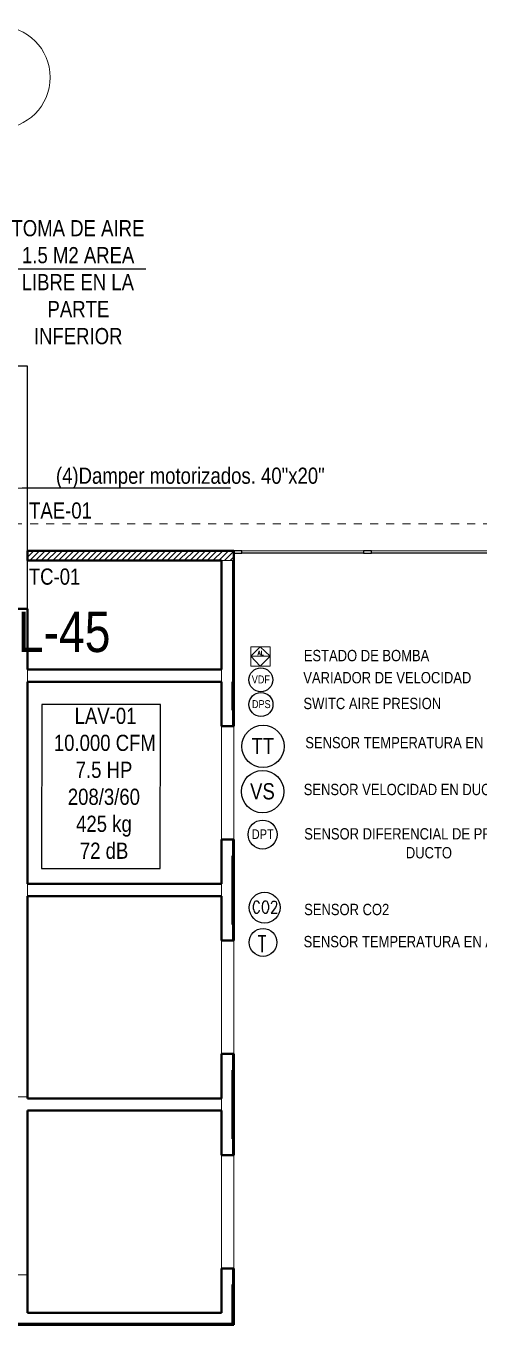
# Model space of a CAD drawing. Header units: inches. Extents: x -3 to 209, y -384 to 20.
# Drawn here: x 152.03 to 157.62, y 4.21 to 20.26 of the extents above; entities that cross this region are included whole.
import ezdxf
from ezdxf import colors
from ezdxf.entities.mleader import LeaderData, LeaderLine
from ezdxf.math import Vec2, Vec3

# ---------------------------------------------------------------- set-up
doc = ezdxf.new("R2010")
doc.units = ezdxf.units.IN
doc.header["$MEASUREMENT"] = 0
doc.linetypes.add('Grid Line 1_2_', pattern=[0.022225, 0.0127, -0.003175, 0.003175, -0.003175])
for name, color, linetype, lineweight in [('1-controlAA', 4, 'Continuous', 5), ('A-GLAZ-CURT', 253, 'Continuous', 9), ('A-GLAZ-CWMG', 253, 'Continuous', 9), ('A-WALL-PATT', 253, 'Continuous', 50), ('DET-INST', 3, 'Continuous', 5), ('HVAC -Textos Rejillas', 2, 'Continuous', 9), ('HVAC -Textos Suministro', 7, 'Continuous', 9), ('S-COLS', 6, 'Continuous', 13), ('S-GRID', 253, 'Continuous', 9), ('S-GRID-IDEN', 253, 'Continuous', 9), ('TUBO HVAC', 1, 'Continuous', 30), ('TX-INST', 250, 'Continuous', 5)]:
    doc.layers.add(name, color=color, linetype=linetype, lineweight=lineweight)
for name, color, linetype in [('A-WALL', 253, 'Continuous'), ('HVAC TEXTO CVV', 2, 'Continuous'), ('Hvac Textos', 7, 'Continuous'), ('HVAC-Equipos', 3, 'Continuous')]:
    doc.layers.add(name, color=color, linetype=linetype)
doc.styles.add('Arial Narrow', font='ARIALN.TTF', dxfattribs={"height": 0.00295})
doc.styles.add('ROMANS', font='romans.shx', dxfattribs={"width": 0.8})
doc.styles.get("Standard").update_dxf_attribs({"font": 'arial.ttf'})

# ---------------------------------------------------------------- blocks, each defined once
blk = doc.blocks.new('Grid - Grid Head - Circle-50561-PLANTA COMUNICACIONES PISO 3 - Dependiente 1')
at = {"layer": 'S-GRID-IDEN', "linetype": 'ByBlock', "lineweight": -2}
blk.add_circle((0, 0), 0.00635, dxfattribs=at)
blk = doc.blocks.new('Termostato 1')
at = {"linetype": 'ByBlock', "lineweight": -2}
blk.add_circle((725.333, -473.718), 0.172, dxfattribs=at)
at = {"linetype": 'ByBlock', "lineweight": -2, "insert": (725.414, -473.651, -2.384), "char_height": 0.2, "width": 2.87595, "attachment_point": 1, "rotation": 270, "style": 'ROMANS'}
blk.add_mtext('T', dxfattribs=at)
blk = doc.blocks.new('CO2')
at = {"linetype": 'ByBlock', "lineweight": -2}
blk.add_circle((-74869.314, 50750.37), 0.191, dxfattribs=at)
at = {"linetype": 'ByBlock', "lineweight": -2, "insert": (-74869.469, 50750.451, -2.384), "char_height": 0.15, "width": 2.87595, "attachment_point": 1, "rotation": 0, "style": 'ROMANS'}
blk.add_mtext('CO2', dxfattribs=at)

msp = doc.modelspace()

# ---------------------------------------------------------------- linework, layer by layer
at = {"layer": '1-controlAA', "flags": 128}
msp.add_lwpolyline([(155.042, 12.591), (154.803, 12.591), (154.803, 12.352), (155.042, 12.352)], close=True, dxfattribs=at)
msp.add_lwpolyline([(155.042, 12.591), (154.803, 12.591), (154.803, 12.352), (155.042, 12.352)], close=True, dxfattribs=at)
at = {"layer": 'A-GLAZ-CURT', "lineweight": 18}
for p, q in [((156.195, 13.774), (154.694, 13.774)), ((154.694, 13.774), (154.694, 13.749)), ((154.694, 13.749), (156.195, 13.749)), ((156.195, 13.749), (156.195, 13.774)), ((157.847, 13.774), (156.295, 13.774)), ((156.295, 13.774), (156.295, 13.749)), ((156.295, 13.749), (157.847, 13.749))]:
    msp.add_line(p, q, dxfattribs=at)
at = {"layer": 'A-GLAZ-CWMG', "lineweight": 25}
for p, q in [((154.694, 13.777), (154.594, 13.777)), ((154.594, 13.777), (154.594, 13.747)), ((154.594, 13.747), (154.694, 13.747)), ((154.694, 13.747), (154.694, 13.777))]:
    msp.add_line(p, q, dxfattribs=at)
at = {"layer": 'A-GLAZ-CWMG'}
for p, q in [((154.694, 13.777), (156.195, 13.777)), ((156.195, 13.747), (154.694, 13.747)), ((156.295, 13.777), (157.847, 13.777)), ((157.847, 13.747), (156.295, 13.747))]:
    msp.add_line(p, q, dxfattribs=at)
at = {"layer": 'A-GLAZ-CWMG', "lineweight": 25, "extrusion": (0, 0, -1)}
for p, q in [((156.295, 13.777), (156.195, 13.777)), ((156.195, 13.777), (156.195, 13.747)), ((156.195, 13.747), (156.295, 13.747)), ((156.295, 13.747), (156.295, 13.777))]:
    msp.add_line(p, q, dxfattribs=at)
at = {"layer": 'A-WALL', "lineweight": 50}
for p, q in [((154.594, 13.777), (152.044, 13.777)), ((152.044, 13.777), (152.044, 13.657)), ((152.044, 13.657), (154.444, 13.657)), ((154.444, 13.657), (154.444, 12.308)), ((154.594, 13.657), (154.594, 13.777)), ((154.594, 11.808), (154.594, 13.657)), ((152.044, 13.058), (151.909, 13.058)), ((152.044, 12.308), (152.044, 13.058)), ((154.444, 12.308), (152.044, 12.308)), ((152.044, 9.658), (152.044, 12.158)), ((152.044, 12.158), (154.444, 12.158)), ((154.444, 12.158), (154.444, 11.608)), ((154.579, 11.808), (154.579, 12.158)), ((154.579, 12.158), (154.579, 11.808)), ((154.594, 11.608), (154.594, 11.808)), ((154.444, 11.608), (154.579, 11.608)), ((154.579, 11.608), (154.594, 11.608)), ((154.444, 10.208), (154.444, 9.658)), ((154.579, 10.208), (154.444, 10.208)), ((154.594, 10.208), (154.579, 10.208)), ((154.594, 10.008), (154.594, 10.208)), ((154.579, 9.158), (154.579, 10.008)), ((154.579, 10.008), (154.579, 9.158)), ((154.594, 9.158), (154.594, 10.008)), ((154.444, 9.658), (152.044, 9.658)), ((152.044, 7.133), (152.044, 9.508)), ((152.044, 9.508), (154.444, 9.508)), ((154.444, 9.508), (154.444, 8.958)), ((154.594, 8.958), (154.594, 9.158)), ((154.444, 8.958), (154.579, 8.958)), ((154.579, 8.958), (154.594, 8.958)), ((154.444, 7.558), (154.444, 7.008)), ((154.579, 7.558), (154.444, 7.558)), ((154.594, 7.558), (154.579, 7.558)), ((154.594, 7.358), (154.594, 7.558)), ((154.579, 6.508), (154.579, 7.358)), ((154.579, 7.358), (154.579, 6.508)), ((154.594, 6.508), (154.594, 7.358)), ((152.044, 7.028), (152.044, 7.133)), ((152.044, 7.008), (152.044, 7.028)), ((154.444, 7.008), (152.044, 7.008)), ((152.044, 6.858), (154.444, 6.858)), ((152.044, 4.828), (152.044, 6.858)), ((154.444, 6.858), (154.444, 6.308)), ((154.594, 6.308), (154.594, 6.508)), ((154.444, 6.308), (154.579, 6.308)), ((154.579, 6.308), (154.594, 6.308)), ((152.044, 4.723), (152.044, 4.828)), ((154.444, 4.908), (154.444, 4.358)), ((154.579, 4.908), (154.444, 4.908)), ((154.594, 4.908), (154.579, 4.908)), ((154.594, 4.708), (154.594, 4.908)), ((152.044, 4.358), (152.044, 4.723)), ((154.579, 4.358), (154.579, 4.708)), ((154.579, 4.708), (154.579, 4.223)), ((154.594, 4.208), (154.594, 4.708)), ((154.444, 4.358), (152.044, 4.358)), ((154.579, 4.223), (154.579, 4.358)), ((151.894, 4.208), (154.579, 4.208)), ((151.909, 4.223), (152.044, 4.223)), ((154.579, 4.223), (151.909, 4.223)), ((152.044, 4.223), (154.579, 4.223)), ((154.579, 4.208), (154.594, 4.208))]:
    msp.add_line(p, q, dxfattribs=at)
at = {"layer": 'A-WALL', "lineweight": 18}
for p, q in [((154.579, 13.657), (154.444, 13.657)), ((154.579, 12.158), (154.579, 13.657)), ((154.594, 13.657), (154.579, 13.657)), ((154.579, 13.657), (154.579, 12.158)), ((152.044, 12.308), (152.044, 12.158)), ((154.444, 12.158), (154.444, 12.308)), ((154.579, 11.608), (154.579, 11.808)), ((154.579, 11.808), (154.594, 11.808)), ((154.594, 11.808), (154.579, 11.808)), ((154.579, 11.808), (154.579, 11.608)), ((154.444, 10.208), (154.444, 11.608)), ((154.594, 11.608), (154.594, 10.208)), ((154.579, 10.008), (154.579, 10.208)), ((154.579, 10.208), (154.579, 10.008)), ((154.594, 10.008), (154.579, 10.008)), ((154.579, 10.008), (154.594, 10.008)), ((152.044, 9.658), (152.044, 9.508)), ((154.444, 9.508), (154.444, 9.658)), ((154.579, 8.958), (154.579, 9.158)), ((154.579, 9.158), (154.594, 9.158)), ((154.594, 9.158), (154.579, 9.158)), ((154.579, 9.158), (154.579, 8.958)), ((154.444, 7.558), (154.444, 8.958)), ((154.594, 8.958), (154.594, 7.558)), ((154.579, 7.358), (154.579, 7.558)), ((154.579, 7.558), (154.579, 7.358)), ((154.594, 7.358), (154.579, 7.358)), ((154.579, 7.358), (154.594, 7.358)), ((152.044, 7.028), (151.894, 7.028)), ((154.444, 6.858), (154.444, 7.008)), ((154.579, 6.308), (154.579, 6.508)), ((154.579, 6.508), (154.594, 6.508)), ((154.579, 6.508), (154.579, 6.308)), ((154.594, 6.508), (154.579, 6.508)), ((154.444, 4.908), (154.444, 6.308)), ((154.594, 6.308), (154.594, 4.908)), ((151.894, 4.828), (152.044, 4.828)), ((154.579, 4.708), (154.579, 4.908)), ((154.579, 4.908), (154.579, 4.708)), ((154.594, 4.708), (154.579, 4.708)), ((154.579, 4.708), (154.594, 4.708))]:
    msp.add_line(p, q, dxfattribs=at)
at = {"layer": 'A-WALL-PATT', "linetype": 'Continuous', "lineweight": 9}
for p, q in [((152.044, 13.768), (152.053, 13.777)), ((152.044, 13.697), (152.123, 13.777)), ((152.074, 13.657), (152.194, 13.777)), ((152.145, 13.657), (152.265, 13.777)), ((152.215, 13.657), (152.335, 13.777)), ((152.286, 13.657), (152.406, 13.777)), ((152.357, 13.657), (152.477, 13.777)), ((152.428, 13.657), (152.548, 13.777)), ((152.498, 13.657), (152.618, 13.777)), ((152.569, 13.657), (152.689, 13.777)), ((152.64, 13.657), (152.76, 13.777)), ((152.71, 13.657), (152.83, 13.777)), ((152.781, 13.657), (152.901, 13.777)), ((152.852, 13.657), (152.972, 13.777)), ((152.923, 13.657), (153.043, 13.777)), ((152.993, 13.657), (153.113, 13.777)), ((153.064, 13.657), (153.184, 13.777)), ((153.135, 13.657), (153.255, 13.777)), ((153.205, 13.657), (153.325, 13.777)), ((153.276, 13.657), (153.396, 13.777)), ((153.347, 13.657), (153.467, 13.777)), ((153.418, 13.657), (153.538, 13.777)), ((153.488, 13.657), (153.608, 13.777)), ((153.559, 13.657), (153.679, 13.777)), ((153.63, 13.657), (153.75, 13.777)), ((153.7, 13.657), (153.82, 13.777)), ((153.771, 13.657), (153.891, 13.777)), ((153.842, 13.657), (153.962, 13.777)), ((153.913, 13.657), (154.033, 13.777)), ((153.983, 13.657), (154.103, 13.777)), ((154.054, 13.657), (154.174, 13.777)), ((154.125, 13.657), (154.245, 13.777)), ((154.195, 13.657), (154.315, 13.777)), ((154.266, 13.657), (154.386, 13.777)), ((154.337, 13.657), (154.457, 13.777)), ((154.408, 13.657), (154.528, 13.777)), ((154.478, 13.657), (154.594, 13.772)), ((154.549, 13.657), (154.594, 13.702)), ((154.579, 13.616), (154.594, 13.631)), ((154.579, 13.545), (154.594, 13.56)), ((154.579, 13.474), (154.594, 13.489)), ((154.579, 13.404), (154.594, 13.419)), ((154.579, 13.333), (154.594, 13.348)), ((154.579, 13.262), (154.594, 13.277)), ((154.579, 13.192), (154.594, 13.207)), ((154.579, 13.121), (154.594, 13.136)), ((154.579, 13.05), (154.594, 13.065)), ((154.579, 12.979), (154.594, 12.994)), ((154.579, 12.909), (154.594, 12.924)), ((154.579, 12.838), (154.594, 12.853)), ((154.579, 12.767), (154.594, 12.782)), ((154.579, 12.697), (154.594, 12.712)), ((154.579, 12.626), (154.594, 12.641)), ((154.579, 12.555), (154.594, 12.57)), ((154.579, 12.485), (154.594, 12.5)), ((154.579, 12.414), (154.594, 12.429)), ((154.579, 12.343), (154.594, 12.358)), ((154.579, 12.272), (154.594, 12.287)), ((154.579, 12.202), (154.594, 12.217)), ((154.579, 12.131), (154.594, 12.146)), ((154.579, 12.06), (154.594, 12.075)), ((154.579, 11.99), (154.594, 12.005)), ((154.579, 11.919), (154.594, 11.934)), ((154.579, 11.848), (154.594, 11.863)), ((154.579, 11.777), (154.594, 11.792)), ((154.579, 11.707), (154.594, 11.722)), ((154.579, 11.636), (154.594, 11.651)), ((154.579, 10.151), (154.594, 10.166)), ((154.579, 10.08), (154.594, 10.095)), ((154.579, 10.01), (154.594, 10.025)), ((154.579, 9.939), (154.594, 9.954)), ((154.579, 9.868), (154.594, 9.883)), ((154.579, 9.798), (154.594, 9.813)), ((154.579, 9.727), (154.594, 9.742)), ((154.579, 9.656), (154.594, 9.671)), ((154.579, 9.585), (154.594, 9.6)), ((154.579, 9.515), (154.594, 9.53)), ((154.579, 9.444), (154.594, 9.459)), ((154.579, 9.373), (154.594, 9.388)), ((154.579, 9.303), (154.594, 9.318)), ((154.579, 9.232), (154.594, 9.247)), ((154.579, 9.161), (154.594, 9.176)), ((154.579, 9.09), (154.594, 9.105)), ((154.579, 9.02), (154.594, 9.035)), ((154.587, 8.958), (154.594, 8.964)), ((154.579, 7.535), (154.594, 7.55)), ((154.579, 7.464), (154.594, 7.479)), ((154.579, 7.393), (154.594, 7.408)), ((154.579, 7.323), (154.594, 7.338)), ((154.579, 7.252), (154.594, 7.267)), ((154.579, 7.181), (154.594, 7.196)), ((154.579, 7.111), (154.594, 7.126)), ((154.579, 7.04), (154.594, 7.055)), ((154.579, 6.969), (154.594, 6.984)), ((154.579, 6.898), (154.594, 6.913)), ((154.579, 6.828), (154.594, 6.843)), ((154.579, 6.757), (154.594, 6.772)), ((154.579, 6.686), (154.594, 6.701)), ((154.579, 6.616), (154.594, 6.631)), ((154.579, 6.545), (154.594, 6.56)), ((154.579, 6.474), (154.594, 6.489)), ((154.579, 6.403), (154.594, 6.418)), ((154.579, 6.333), (154.594, 6.348)), ((154.579, 4.848), (154.594, 4.863)), ((154.579, 4.777), (154.594, 4.792)), ((154.579, 4.706), (154.58, 4.708)), ((154.58, 4.708), (154.594, 4.721)), ((154.579, 4.636), (154.594, 4.651)), ((154.579, 4.565), (154.594, 4.58)), ((154.579, 4.494), (154.594, 4.509)), ((154.579, 4.423), (154.594, 4.438)), ((154.579, 4.353), (154.594, 4.368)), ((152.029, 4.208), (152.044, 4.223)), ((152.1, 4.208), (152.115, 4.223)), ((152.171, 4.208), (152.186, 4.223)), ((152.242, 4.208), (152.257, 4.223)), ((152.312, 4.208), (152.327, 4.223)), ((152.383, 4.208), (152.398, 4.223)), ((152.454, 4.208), (152.469, 4.223)), ((152.524, 4.208), (152.539, 4.223)), ((152.595, 4.208), (152.61, 4.223)), ((152.666, 4.208), (152.681, 4.223)), ((152.737, 4.208), (152.752, 4.223)), ((152.807, 4.208), (152.822, 4.223)), ((152.878, 4.208), (152.893, 4.223)), ((152.949, 4.208), (152.964, 4.223)), ((153.019, 4.208), (153.034, 4.223)), ((153.09, 4.208), (153.105, 4.223)), ((153.161, 4.208), (153.176, 4.223)), ((153.232, 4.208), (153.247, 4.223)), ((153.302, 4.208), (153.317, 4.223)), ((153.373, 4.208), (153.388, 4.223)), ((153.444, 4.208), (153.459, 4.223)), ((153.514, 4.208), (153.529, 4.223)), ((153.585, 4.208), (153.6, 4.223)), ((153.656, 4.208), (153.671, 4.223)), ((153.727, 4.208), (153.742, 4.223)), ((153.797, 4.208), (153.812, 4.223)), ((153.868, 4.208), (153.883, 4.223)), ((153.939, 4.208), (153.954, 4.223)), ((154.009, 4.208), (154.024, 4.223)), ((154.08, 4.208), (154.095, 4.223)), ((154.151, 4.208), (154.166, 4.223)), ((154.222, 4.208), (154.237, 4.223)), ((154.292, 4.208), (154.307, 4.223)), ((154.363, 4.208), (154.378, 4.223)), ((154.434, 4.208), (154.449, 4.223)), ((154.504, 4.208), (154.519, 4.223)), ((154.575, 4.208), (154.579, 4.211)), ((154.579, 4.282), (154.594, 4.297)), ((154.579, 4.211), (154.594, 4.226))]:
    msp.add_line(p, q, dxfattribs=at)
at = {"layer": 'DET-INST'}
msp.add_line((154.803, 12.472), (155.042, 12.472), dxfattribs=at)
at = {"layer": 'DET-INST', "flags": 128}
msp.add_lwpolyline([(154.922, 12.591), (154.803, 12.472), (154.922, 12.352), (155.042, 12.472)], close=True, dxfattribs=at)
msp.add_lwpolyline([(154.922, 12.591), (154.803, 12.472), (154.922, 12.352), (155.042, 12.472)], close=True, dxfattribs=at)
at = {"layer": 'HVAC TEXTO CVV'}
msp.add_lwpolyline([(152.219, 9.849), (153.685, 9.849), (153.687, 11.877), (152.221, 11.877)], close=True, dxfattribs=at)
at = {"layer": 'S-COLS', "lineweight": 25}
for p, q in [((152.045, 16.058), (151.345, 16.058)), ((152.045, 13.058), (152.045, 16.058)), ((151.345, 13.058), (152.045, 13.058))]:
    msp.add_line(p, q, dxfattribs=at)
at = {"layer": 'S-GRID', "linetype": 'Grid Line 1_2_'}
msp.add_line((122.677, 14.108), (191.998, 14.108), dxfattribs=at)
at = {"layer": 'TUBO HVAC'}
for centre, radius in [((154.928, 12.181), 0.148), ((154.93, 11.877), 0.148), ((154.955, 11.359), 0.262), ((154.95, 10.8), 0.262), ((154.95, 10.269), 0.179)]:
    msp.add_circle(centre, radius, dxfattribs=at)

# ---------------------------------------------------------------- block references
at = {"layer": 'HVAC-Equipos'}
msp.add_blockref('CO2', (75024.289, -50741.004), dxfattribs=at)
at = {"layer": 'HVAC-Equipos', "rotation": 90.00000000172517}
msp.add_blockref('Termostato 1', (-318.763, -716.397), dxfattribs=at)
at = {"layer": 'S-GRID-IDEN', "xscale": 99.99999999999993, "yscale": 99.99999999999993, "zscale": 99.99999999999993, "rotation": 180}
msp.add_blockref('Grid - Grid Head - Circle-50561-PLANTA COMUNICACIONES PISO 3 - Dependiente 1', (151.69, 19.627), dxfattribs=at)

# ---------------------------------------------------------------- texts
at = {"layer": 'HVAC -Textos Rejillas', "char_height": 0.2, "width": 1.6348, "attachment_point": 1, "style": 'Arial Narrow'}
for s, insert in [('\\pi0.0053282;TOMA DE AIRE \\P\\pi0.13541;1.5 M2 AREA \\P\\pi0.13139;LIBRE EN LA \\P\\pi0.45049;PARTE \\P\\pi0.28261;INFERIOR', (151.842, 17.863)), ('TAE-01', (152.065, 14.374)), ('TC-01', (152.062, 13.557))]:
    msp.add_mtext(s, dxfattribs=dict(at, insert=insert))
at = {"layer": 'HVAC -Textos Suministro', "insert": (150.748, 13.025), "char_height": 0.5, "width": 3.107, "attachment_point": 1, "style": 'Arial Narrow'}
msp.add_mtext('CTRL-45', dxfattribs=at)
at = {"layer": 'HVAC TEXTO CVV', "color": 1, "attachment_point": 1, "style": 'Arial Narrow'}
for s, insert, char_height, width in [('\\pi0.38488;ESTADO DE BOMBA', (155.074, 12.551), 0.14, 2.30804), ('\\pi0.29103;VDF', (154.525, 12.235), 0.098, 0.80105), ('\\pi0.12073;VARIADOR DE VELOCIDAD', (155.332, 12.278), 0.14, 2.30804), ('\\pi0.29227;DPS', (154.526, 11.93), 0.098, 0.80105), ('\\pi0.3134;SWITC AIRE PRESION', (155.141, 11.959), 0.14, 2.30804), ('\\pi0.68241;TT', (154.13, 11.463), 0.2, 1.6348), ('\\pi0.31476;SENSOR TEMPERATURA EN DUCTO', (155.163, 11.475), 0.14, 3.43067), ('\\pi0.67109;VS', (154.124, 10.904), 0.2, 1.6348), ('\\pi0.4572;SENSOR VELOCIDAD EN DUCTO', (155.001, 10.896), 0.14, 3.43067), ('\\pi0.35518;DPT', (154.461, 10.333), 0.11858, 0.96928), ('\\pi0.18417;SENSOR DIFERENCIAL DE PRESION EN \\P\\pi1.4398;DUCTO', (155.28, 10.348), 0.14, 3.43067), ('\\pi1.1975;SENSOR CO2', (154.266, 9.413), 0.14, 3.43067), ('\\pi0.37784;SENSOR TEMPERATURA EN AREA', (155.079, 9.016), 0.14, 3.43067)]:
    msp.add_mtext(s, dxfattribs=dict(at, insert=insert, char_height=char_height, width=width))
at = {"layer": 'HVAC TEXTO CVV', "insert": (152.163, 11.836), "char_height": 0.2, "width": 1.6348, "attachment_point": 1, "style": 'Arial Narrow'}
msp.add_mtext('\\pi0.46474;LAV-01\\P\\pi0.20792;10.000 CFM\\P\\pi0.4775;7.5 HP\\P\\pi0.38029;208/3/60\\P\\pi0.48261;425 kg\\P\\pi0.52927;72 dB', dxfattribs=at)
at = {"layer": 'Hvac Textos', "insert": (152.397, 14.804), "char_height": 0.2, "width": 3.40757, "attachment_point": 1, "style": 'Arial Narrow'}
msp.add_mtext('(4)Damper motorizados. 40"x20"', dxfattribs=at)
at = {"layer": 'TX-INST', "color": 7, "insert": (154.925, 12.541), "char_height": 0.056, "width": 0.13388, "attachment_point": 2, "line_spacing_factor": 0.964689, "style": 'ROMANS'}
msp.add_mtext('AL', dxfattribs=at)

# ---------------------------------------------------------------- leaders
at = {"layer": 'HVAC -Textos Rejillas'}
ml = msp.add_multileader_mtext('Standard', dxfattribs=at)
ml.set_content('', color=256)
ml.set_leader_properties()
ml.build(insert=Vec2(0, 0))
ml.multileader.update_dxf_attribs({"dogleg_length": 0.36, "arrow_head_size": 0.113})
ctx = ml.context
ctx.base_point, ctx.char_height, ctx.arrow_head_size, ctx.landing_gap_size, ctx.plane_origin, ctx.plane_x_axis, ctx.plane_y_axis = Vec3(153.621, 17.26), 0.113, 0.113, 0.0564, Vec3(156.581, 17.136), Vec3(-1, 0), Vec3(0, -1)
ctx.text_align_type = 2
notes = []
notes.append((ctx, [(1, (1, 1, 0), (151.84, 17.26), (1, 0), 1.668, [(0, [(150.648, 15.524)], 0, [])])]))
ctx.mtext.insert, ctx.mtext.text_direction, ctx.mtext.rotation, ctx.mtext.alignment, ctx.mtext.flow_direction = Vec3(153.565, 17.204), Vec3(-1, 0), 3.141593, 3, 5
at = {"layer": 'Hvac Textos'}
ml = msp.add_multileader_mtext('Standard', dxfattribs=at)
ml.set_content('', color=256)
ml.set_leader_properties()
ml.build(insert=Vec2(0, 0))
ml.multileader.update_dxf_attribs({"dogleg_length": 0.36, "arrow_head_size": 0.113})
ctx = ml.context
ctx.base_point, ctx.char_height, ctx.arrow_head_size, ctx.landing_gap_size, ctx.plane_origin, ctx.plane_x_axis, ctx.plane_y_axis = Vec3(154.666, 14.554), 0.113, 0.113, 0.0564, Vec3(156.796, 15.041), Vec3(-1, 0), Vec3(0, -1)
ctx.text_align_type = 2
notes.append((ctx, [(1, (1, 1, 0), (151.979, 14.554), (1, 0), 2.574, [(0, [(150.937, 14.547)], 0, [])])]))
ctx.mtext.insert, ctx.mtext.text_direction, ctx.mtext.rotation, ctx.mtext.alignment, ctx.mtext.flow_direction = Vec3(154.609, 14.497), Vec3(-1, 0), 3.141593, 3, 5
for ctx, leaders in notes:
    for number, flags, end, landing, length, lines in leaders:
        leader = LeaderData()
        leader.index, (leader.has_last_leader_line, leader.has_dogleg_vector, leader.attachment_direction) = number, flags
        leader.last_leader_point, leader.dogleg_vector, leader.dogleg_length = Vec3(end), Vec3(landing), length
        for number, points, colour, breaks in lines:
            line = LeaderLine()
            line.index, line.vertices, line.color, line.breaks = number, Vec3.list(points), colors.encode_raw_color(colour), breaks
            leader.lines.append(line)
        ctx.leaders.append(leader)

doc.saveas('drawing.dxf')
